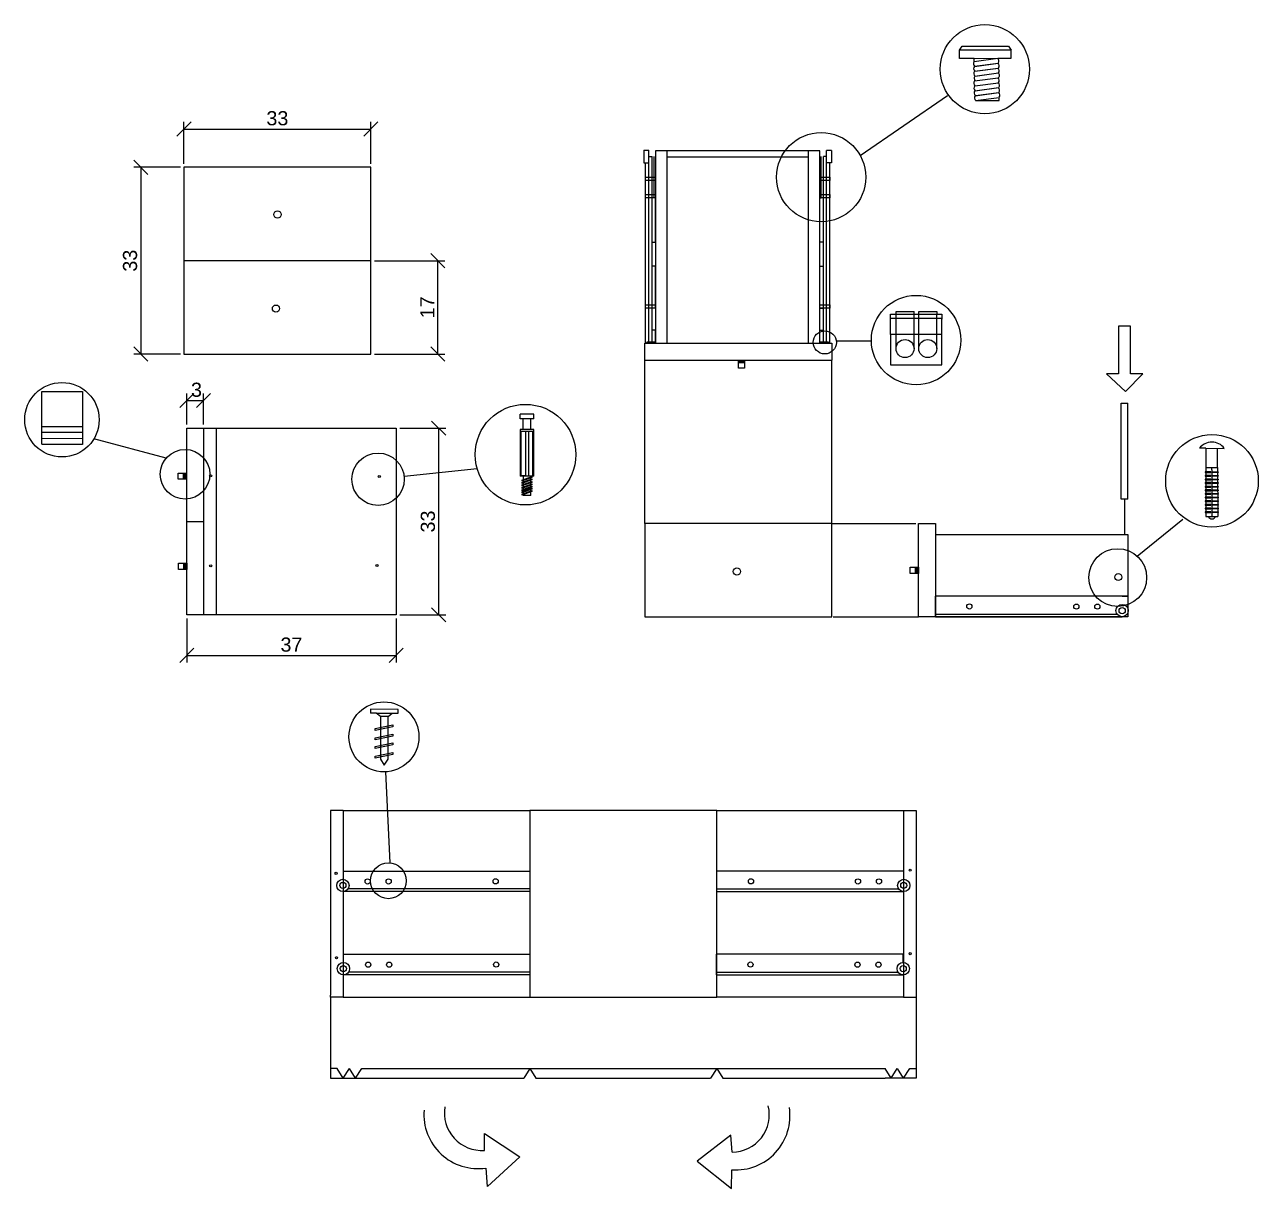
# Model space of a CAD drawing. Header units: inches. Extents: x -46 to 461, y -29 to 198.
# Drawn here: x 242.8 to 460.8, y -10.3 to 195.4 of the extents above; entities that cross this region are included whole.
import ezdxf

# ---------------------------------------------------------------- set-up
doc = ezdxf.new("R2010")
doc.units = ezdxf.units.IN
doc.header["$MEASUREMENT"] = 0
for name, color, linetype in [('Chiodi', 1, 'Continuous'), ('Kallax', 7, 'Continuous'), ('Livello 1', 7, 'Continuous'), ('Proiezioni', 3, 'Continuous'), ('Quote', 4, 'Continuous'), ('struttura', 7, 'Continuous')]:
    doc.layers.add(name, color=color, linetype=linetype)
doc.styles.get("Standard").update_dxf_attribs({"font": 'Arial.ttf'})
doc.dimstyles.new('ISO-25', dxfattribs={"dimtxt": 2.5, "dimasz": 2.5, "dimexe": 1.25, "dimexo": 0.625, "dimtad": 1, "dimdec": 0, "dimtxsty": 'Standard', "dimblk": 'OBLIQUE', "dimblk1": 'OBLIQUE', "dimblk2": 'OBLIQUE', "dimcen": 2.5, "dimadec": 0, "dimazin": 0, "dimtfac": 1, "dimtdec": 0, "dimtmove": 0, "dimatfit": 3, "dimfxl": 1, "dimarcsym": 1})

# ---------------------------------------------------------------- blocks, each defined once
blk = doc.blocks.new('_Oblique')
at = {"color": 0, "linetype": 'ByBlock', "lineweight": -2}
blk.add_line((-0.5, -0.5), (0.5, 0.5), dxfattribs=at)
blk = doc.blocks.new('*D7')
at = {"layer": 'Defpoints', "color": 0, "transparency": 16777216}
for p in [(271.47, 91.08), (308.47, 91.08), (308.47, 83.92)]:
    blk.add_point(p, dxfattribs=at)
at = {"layer": 'Quote', "color": 0, "lineweight": -2, "transparency": 16777216}
for p, q in [((271.47, 90.46), (271.47, 82.67)), ((308.47, 90.46), (308.47, 82.67)), ((271.47, 83.92), (308.47, 83.92))]:
    blk.add_line(p, q, dxfattribs=at)
at = {"layer": 'Quote', "color": 0, "lineweight": -2, "transparency": 16777216, "xscale": 2.5, "yscale": 2.5, "zscale": 2.5, "rotation": 180}
blk.add_blockref('_Oblique', (271.47, 83.92), dxfattribs=at)
at = {"layer": 'Quote', "color": 0, "lineweight": -2, "transparency": 16777216, "xscale": 2.5, "yscale": 2.5, "zscale": 2.5}
blk.add_blockref('_Oblique', (308.47, 83.92), dxfattribs=at)
at = {"layer": 'Quote', "color": 0, "transparency": 16777216, "insert": (289.97, 85.81), "char_height": 2.5, "attachment_point": 5}
blk.add_mtext('37', dxfattribs=at)
blk = doc.blocks.new('*D10')
at = {"layer": 'Defpoints', "color": 0, "transparency": 16777216}
for p in [(308.47, 124.08), (308.47, 91.08), (315.97, 91.08)]:
    blk.add_point(p, dxfattribs=at)
at = {"layer": 'Quote', "color": 0, "lineweight": -2, "transparency": 16777216}
for p, q in [((309.1, 124.08), (317.22, 124.08)), ((315.97, 124.08), (315.97, 91.08)), ((309.1, 91.08), (317.22, 91.08))]:
    blk.add_line(p, q, dxfattribs=at)
at = {"layer": 'Quote', "color": 0, "lineweight": -2, "transparency": 16777216, "xscale": 2.5, "yscale": 2.5, "zscale": 2.5}
for p, rotation in [((315.97, 124.08), 90), ((315.97, 91.08), 270)]:
    blk.add_blockref('_Oblique', p, dxfattribs=dict(at, rotation=rotation))
at = {"layer": 'Quote', "color": 0, "transparency": 16777216, "insert": (314.08, 107.58), "char_height": 2.5, "attachment_point": 5, "rotation": 90}
blk.add_mtext('33', dxfattribs=at)
blk = doc.blocks.new('*D11')
at = {"layer": 'Defpoints', "color": 0, "transparency": 16777216}
for p in [(303.98, 176.95), (270.98, 170.18), (303.98, 170.18)]:
    blk.add_point(p, dxfattribs=at)
at = {"layer": 'Quote', "color": 0, "lineweight": -2, "transparency": 16777216}
for p, q in [((270.98, 170.8), (270.98, 178.2)), ((270.98, 176.95), (303.98, 176.95)), ((303.98, 170.8), (303.98, 178.2))]:
    blk.add_line(p, q, dxfattribs=at)
at = {"layer": 'Quote', "color": 0, "lineweight": -2, "transparency": 16777216, "xscale": 2.5, "yscale": 2.5, "zscale": 2.5, "rotation": 180}
blk.add_blockref('_Oblique', (270.98, 176.95), dxfattribs=at)
at = {"layer": 'Quote', "color": 0, "lineweight": -2, "transparency": 16777216, "xscale": 2.5, "yscale": 2.5, "zscale": 2.5}
blk.add_blockref('_Oblique', (303.98, 176.95), dxfattribs=at)
at = {"layer": 'Quote', "color": 0, "transparency": 16777216, "insert": (287.48, 178.84), "char_height": 2.5, "attachment_point": 5}
blk.add_mtext('33', dxfattribs=at)
blk = doc.blocks.new('*D12')
at = {"layer": 'Defpoints', "color": 0, "transparency": 16777216}
for p in [(270.98, 170.18), (263.35, 137.18), (270.98, 137.18)]:
    blk.add_point(p, dxfattribs=at)
at = {"layer": 'Quote', "color": 0, "lineweight": -2, "transparency": 16777216}
for p, q in [((270.36, 170.18), (262.1, 170.18)), ((263.35, 170.18), (263.35, 137.18)), ((270.36, 137.18), (262.1, 137.18))]:
    blk.add_line(p, q, dxfattribs=at)
at = {"layer": 'Quote', "color": 0, "lineweight": -2, "transparency": 16777216, "xscale": 2.5, "yscale": 2.5, "zscale": 2.5}
for p, rotation in [((263.35, 170.18), 90), ((263.35, 137.18), 270)]:
    blk.add_blockref('_Oblique', p, dxfattribs=dict(at, rotation=rotation))
at = {"layer": 'Quote', "color": 0, "transparency": 16777216, "insert": (261.46, 153.68), "char_height": 2.5, "attachment_point": 5, "rotation": 90}
blk.add_mtext('33', dxfattribs=at)
blk = doc.blocks.new('*D13')
at = {"layer": 'Defpoints', "color": 0, "transparency": 16777216}
for p in [(274.44, 128.96), (271.47, 124.08), (274.44, 124.08)]:
    blk.add_point(p, dxfattribs=at)
at = {"layer": 'Quote', "color": 0, "lineweight": -2, "transparency": 16777216}
for p, q in [((271.47, 124.71), (271.47, 130.21)), ((271.47, 128.96), (274.44, 128.96)), ((274.44, 124.71), (274.44, 130.21))]:
    blk.add_line(p, q, dxfattribs=at)
at = {"layer": 'Quote', "color": 0, "lineweight": -2, "transparency": 16777216, "xscale": 2.5, "yscale": 2.5, "zscale": 2.5, "rotation": 180}
blk.add_blockref('_Oblique', (271.47, 128.96), dxfattribs=at)
at = {"layer": 'Quote', "color": 0, "lineweight": -2, "transparency": 16777216, "xscale": 2.5, "yscale": 2.5, "zscale": 2.5}
blk.add_blockref('_Oblique', (274.44, 128.96), dxfattribs=at)
at = {"layer": 'Quote', "color": 0, "transparency": 16777216, "insert": (273.19, 130.85), "char_height": 2.5, "attachment_point": 5}
blk.add_mtext('3', dxfattribs=at)
blk = doc.blocks.new('*D20')
at = {"layer": 'Defpoints', "color": 0, "transparency": 16777216}
for p in [(303.98, 153.68), (315.84, 153.68), (303.98, 137.18)]:
    blk.add_point(p, dxfattribs=at)
at = {"layer": 'Quote', "color": 0, "lineweight": -2, "transparency": 16777216}
for p, q in [((304.61, 153.68), (317.09, 153.68)), ((315.84, 137.18), (315.84, 153.68)), ((304.61, 137.18), (317.09, 137.18))]:
    blk.add_line(p, q, dxfattribs=at)
at = {"layer": 'Quote', "color": 0, "lineweight": -2, "transparency": 16777216, "xscale": 2.5, "yscale": 2.5, "zscale": 2.5}
for p, rotation in [((315.84, 153.68), 90), ((315.84, 137.18), 270)]:
    blk.add_blockref('_Oblique', p, dxfattribs=dict(at, rotation=rotation))
at = {"layer": 'Quote', "color": 0, "transparency": 16777216, "insert": (313.97, 145.43), "char_height": 2.5, "attachment_point": 5, "rotation": 90}
blk.add_mtext('17', dxfattribs=at)

msp = doc.modelspace()

# ---------------------------------------------------------------- linework, layer by layer
for p, q in [((352.24, 173.19), (352.24, 170.99)), ((352.24, 173.19), (353.13, 173.19)), ((353.13, 172.1), (353.13, 173.19)), ((384.49, 172.09), (384.49, 173.18)), ((385.38, 173.18), (384.49, 173.18)), ((385.38, 173.18), (385.38, 170.98)), ((352.24, 170.99), (353.14, 170.99)), ((385.38, 170.98), (384.48, 170.98)), ((386.19, 139.51), (392.37, 139.51)), ((403.72, 90.75), (403.73, 94.38)), ((436.72, 94.38), (403.73, 94.38)), ((403.72, 91.23), (435.76, 91.23)), ((403.72, 90.75), (436.72, 90.74)), ((299.05, 45.81), (332.05, 45.81)), ((365.14, 42.18), (365.14, 45.81)), ((398.14, 45.81), (365.14, 45.81)), ((398.14, 44.36), (398.14, 45.81)), ((332.05, 42.18), (299.05, 42.17)), ((332.05, 42.66), (300.01, 42.66)), ((365.14, 42.66), (397.18, 42.66)), ((365.14, 42.18), (398.14, 42.17)), ((299.15, 31.1), (332.15, 31.1)), ((365.04, 27.46), (365.04, 31.1)), ((398.04, 31.1), (365.04, 31.1)), ((398.04, 29.64), (398.04, 31.1)), ((332.15, 27.46), (299.15, 27.45)), ((332.15, 27.95), (300.11, 27.95)), ((365.04, 27.95), (397.08, 27.95)), ((365.04, 27.46), (398.04, 27.45))]:
    msp.add_line(p, q)
for centre, radius in [((400.32, 139.64), 7.9), ((384.19, 139.24), 2.04), ((409.73, 92.56), 0.459), ((428.63, 92.54), 0.459), ((432.34, 92.54), 0.459), ((436.72, 91.83), 1.09), ((436.72, 91.83), 0.547), ((299.05, 43.26), 1.09), ((299.05, 43.26), 0.547), ((303.43, 43.97), 0.459), ((307.14, 43.97), 0.459), ((326.04, 43.99), 0.459), ((371.15, 43.99), 0.459), ((390.05, 43.97), 0.459), ((393.76, 43.97), 0.459), ((398.14, 43.26), 1.09), ((398.14, 43.26), 0.547), ((299.15, 28.55), 1.09), ((299.15, 28.55), 0.547), ((303.53, 29.25), 0.459), ((307.24, 29.25), 0.459), ((326.14, 29.27), 0.459), ((371.05, 29.27), 0.459), ((389.95, 29.25), 0.459), ((393.66, 29.25), 0.459), ((398.04, 28.55), 1.09), ((398.04, 28.55), 0.547)]:
    msp.add_circle(centre, radius)
at = {"layer": 'Chiodi'}
for p, q in [((407.98, 190.91), (408.44, 191.6)), ((417.09, 190.91), (407.98, 190.91)), ((407.98, 189.4), (407.98, 190.91)), ((408.44, 191.6), (416.67, 191.6)), ((416.67, 191.6), (417.09, 190.91)), ((417.09, 189.46), (417.09, 190.91)), ((410.56, 189.4), (407.98, 189.4)), ((410.56, 188.89), (414.75, 189.46)), ((410.56, 189.4), (414.75, 189.46)), ((410.56, 188.89), (410.56, 189.4)), ((410.62, 188.02), (414.8, 188.6)), ((410.63, 187.16), (414.82, 187.73)), ((410.66, 188.03), (414.8, 188.6)), ((410.72, 187.16), (414.85, 187.73)), ((414.75, 189.46), (417.09, 189.46)), ((410.62, 185.44), (414.81, 186.01)), ((410.68, 186.29), (414.87, 186.87)), ((410.73, 186.3), (414.87, 186.87)), ((410.67, 184.57), (414.86, 185.14)), ((410.69, 183.71), (414.88, 184.28)), ((410.72, 184.58), (414.86, 185.14)), ((410.74, 182.84), (414.93, 183.42)), ((410.78, 183.71), (414.91, 184.28)), ((410.79, 182.85), (414.93, 183.42)), ((410.84, 181.98), (414.98, 182.55)), ((410.84, 181.98), (414.98, 181.98)), ((414.98, 181.98), (414.98, 182.55)), ((352.53, 168.45), (354.29, 168.45)), ((352.53, 167.88), (352.53, 168.45)), ((354.29, 167.88), (352.53, 167.88)), ((354.29, 168.45), (354.29, 167.88)), ((383.33, 168.45), (385.09, 168.45)), ((383.33, 167.88), (383.33, 168.45)), ((385.09, 167.88), (383.33, 167.88)), ((385.09, 168.45), (385.09, 168.45)), ((385.09, 168.45), (385.09, 168.45)), ((385.09, 168.45), (385.09, 167.88)), ((352.53, 165.36), (354.29, 165.36)), ((352.53, 164.8), (352.53, 165.36)), ((354.29, 164.8), (352.53, 164.8)), ((354.29, 165.36), (354.29, 164.8)), ((383.33, 165.36), (385.09, 165.36)), ((383.33, 164.8), (383.33, 165.36)), ((385.09, 164.8), (383.33, 164.8)), ((385.09, 165.36), (385.09, 164.8)), ((352.53, 145.85), (354.29, 145.85)), ((352.53, 145.29), (352.53, 145.85)), ((354.29, 145.29), (352.53, 145.29)), ((354.29, 145.85), (354.29, 145.29)), ((383.33, 145.85), (385.09, 145.85)), ((383.33, 145.29), (383.33, 145.85)), ((385.09, 145.29), (383.33, 145.29)), ((385.09, 145.85), (385.09, 145.29)), ((395.78, 143.51), (395.78, 144.25)), ((395.78, 144.25), (404.85, 144.25)), ((396.78, 144.25), (396.78, 144.69)), ((396.78, 144.69), (399.96, 144.69)), ((399.96, 144.25), (399.96, 144.69)), ((400.79, 144.25), (400.79, 144.69)), ((400.79, 144.69), (403.96, 144.69)), ((403.96, 144.69), (403.96, 144.25)), ((404.85, 144.25), (404.85, 143.51)), ((395.78, 143.51), (404.85, 143.51)), ((395.78, 140.65), (395.78, 135.28)), ((404.85, 140.65), (395.78, 140.65)), ((404.85, 135.28), (404.85, 140.65)), ((352.82, 139.11), (352.82, 139.32)), ((352.82, 139.32), (354.29, 139.32)), ((354.29, 139.32), (354.29, 139.1)), ((383.33, 139.1), (383.33, 139.31)), ((383.33, 139.31), (384.81, 139.31)), ((383.33, 139.1), (383.33, 139.1)), ((383.33, 139.1), (383.33, 139.1)), ((384.81, 139.31), (384.81, 139.09)), ((368.92, 134.67), (368.92, 136.1)), ((368.92, 136.1), (370.01, 136.09)), ((370.01, 135.92), (368.92, 135.93)), ((370.01, 135.76), (368.92, 135.76)), ((370.01, 135.6), (368.92, 135.61)), ((370.01, 136.09), (370.01, 134.67)), ((395.78, 135.28), (404.85, 135.28)), ((370.01, 134.67), (368.92, 134.67)), ((245.88, 121.24), (245.88, 130.55)), ((245.88, 130.55), (253.07, 130.54)), ((253.07, 130.54), (253.03, 121.17)), ((332.77, 126.54), (330.37, 126.54)), ((330.37, 125.71), (330.37, 126.54)), ((332.77, 125.71), (332.77, 126.54)), ((245.92, 124.4), (253.05, 124.39)), ((332.77, 125.71), (330.37, 125.71)), ((330.91, 123.85), (330.91, 125.71)), ((332.24, 123.85), (332.24, 125.71)), ((245.88, 123.37), (253.05, 123.36)), ((245.88, 122.3), (253.04, 122.28)), ((332.77, 123.85), (330.37, 123.85)), ((330.37, 123.85), (330.37, 115.58)), ((332.77, 123.46), (330.37, 123.46)), ((330.51, 123.46), (330.51, 115.67)), ((331.3, 123.46), (331.3, 115.67)), ((331.9, 115.67), (331.9, 123.46)), ((332.63, 115.67), (332.63, 123.46)), ((332.77, 115.58), (332.77, 123.85)), ((253.08, 121.17), (245.88, 121.19)), ((451.52, 120.52), (450.37, 120.52)), ((451.52, 120.52), (451.49, 108.47)), ((451.52, 120.52), (454.76, 120.51)), ((453.57, 117.14), (453.58, 120.51)), ((269.96, 115.04), (269.96, 116.14)), ((269.96, 116.14), (271.39, 116.13)), ((270.9, 115.05), (270.9, 116.13)), ((271.06, 115.04), (271.06, 116.13)), ((271.22, 115.04), (271.22, 116.13)), ((271.39, 116.14), (271.39, 115.04)), ((331.36, 115.67), (330.37, 115.67)), ((331.57, 115.58), (330.37, 115.58)), ((330.64, 114.91), (332.43, 115.55)), ((330.88, 115.58), (330.88, 112.19)), ((331.36, 115.67), (332.77, 115.67)), ((332.77, 115.58), (331.57, 115.58)), ((332.26, 112.19), (332.26, 115.58)), ((332.43, 115.55), (332.43, 115.37)), ((452.32, 116.35), (451.38, 116.35)), ((451.38, 116.35), (451.38, 116.22)), ((451.38, 116.22), (452.41, 116.22)), ((452.32, 115.7), (451.38, 115.7)), ((451.38, 115.7), (451.38, 115.57)), ((451.38, 115.57), (452.41, 115.57)), ((451.52, 117.12), (453.57, 117.13)), ((452.41, 116.35), (452.32, 116.35)), ((452.41, 115.7), (452.32, 115.7)), ((452.41, 116.22), (452.41, 116.35)), ((452.41, 115.57), (452.41, 115.7)), ((452.55, 116.72), (452.55, 117.13)), ((452.55, 116.74), (452.55, 108.47)), ((452.68, 116.35), (452.77, 116.35)), ((452.68, 116.22), (452.68, 116.35)), ((453.71, 116.22), (452.68, 116.22)), ((452.68, 115.7), (452.77, 115.7)), ((452.68, 115.57), (452.68, 115.7)), ((453.71, 115.57), (452.68, 115.57)), ((452.77, 116.35), (453.71, 116.35)), ((452.77, 115.7), (453.71, 115.7)), ((453.57, 117.14), (453.6, 108.45)), ((453.71, 116.35), (453.71, 116.22)), ((453.71, 115.7), (453.71, 115.57)), ((271.38, 115.04), (269.96, 115.04)), ((330.64, 114.47), (332.43, 115.11)), ((330.64, 114.91), (330.64, 114.72)), ((330.64, 114.04), (332.43, 114.68)), ((330.64, 114.47), (330.64, 114.28)), ((330.64, 114.28), (330.65, 114.28)), ((330.64, 114.04), (330.64, 113.85)), ((330.64, 113.2), (332.43, 113.84)), ((332.43, 113.66), (330.64, 113.02)), ((330.64, 112.81), (332.43, 113.45)), ((332.43, 115.37), (330.65, 114.73)), ((332.43, 114.93), (330.65, 114.28)), ((332.43, 114.5), (330.65, 113.86)), ((330.65, 113.61), (332.44, 114.25)), ((332.44, 114.07), (330.65, 113.42)), ((330.65, 113.61), (330.65, 113.42)), ((332.43, 115.11), (332.43, 114.93)), ((332.43, 114.68), (332.43, 114.5)), ((332.43, 113.84), (332.43, 113.66)), ((332.43, 113.45), (332.43, 113.27)), ((332.44, 114.25), (332.44, 114.07)), ((452.32, 115.06), (451.38, 115.06)), ((451.38, 115.06), (451.38, 114.93)), ((451.38, 114.93), (452.41, 114.93)), ((452.32, 114.45), (451.38, 114.45)), ((451.38, 114.45), (451.38, 114.32)), ((451.38, 114.32), (452.41, 114.32)), ((452.32, 113.79), (451.38, 113.79)), ((451.38, 113.79), (451.38, 113.67)), ((451.38, 113.67), (452.41, 113.67)), ((452.41, 115.06), (452.32, 115.06)), ((452.41, 114.45), (452.32, 114.45)), ((452.41, 113.79), (452.32, 113.79)), ((452.41, 114.93), (452.41, 115.06)), ((452.41, 114.32), (452.41, 114.45)), ((452.41, 113.67), (452.41, 113.79)), ((452.68, 115.06), (452.77, 115.06)), ((452.68, 114.93), (452.68, 115.06)), ((453.71, 114.93), (452.68, 114.93)), ((452.68, 114.45), (452.77, 114.45)), ((452.68, 114.32), (452.68, 114.45)), ((453.71, 114.32), (452.68, 114.32)), ((452.68, 113.79), (452.77, 113.79)), ((452.68, 113.67), (452.68, 113.79)), ((453.71, 113.67), (452.68, 113.67)), ((452.77, 115.06), (453.71, 115.06)), ((452.77, 114.45), (453.71, 114.45)), ((452.77, 113.79), (453.71, 113.79)), ((453.71, 115.06), (453.71, 114.93)), ((453.71, 114.45), (453.71, 114.32)), ((453.71, 113.79), (453.71, 113.67)), ((332.43, 113.27), (330.64, 112.62)), ((330.64, 113.2), (330.64, 113.01)), ((330.64, 112.44), (332.43, 113.09)), ((332.43, 112.9), (330.64, 112.26)), ((330.64, 112.81), (330.64, 112.62)), ((330.64, 112.44), (330.64, 112.26)), ((332.26, 112.19), (330.88, 112.19)), ((332.43, 113.09), (332.43, 112.9)), ((452.32, 113.15), (451.38, 113.15)), ((451.38, 113.15), (451.38, 113.03)), ((451.38, 113.03), (452.41, 113.03)), ((452.32, 112.55), (451.38, 112.55)), ((451.38, 112.55), (451.38, 112.42)), ((451.38, 112.42), (452.41, 112.42)), ((452.32, 111.9), (451.38, 111.9)), ((451.38, 111.9), (451.38, 111.77)), ((451.38, 111.77), (452.41, 111.77)), ((452.32, 111.26), (451.38, 111.26)), ((451.38, 111.26), (451.38, 111.13)), ((452.41, 113.15), (452.32, 113.15)), ((452.41, 112.55), (452.32, 112.55)), ((452.41, 111.9), (452.32, 111.9)), ((452.41, 111.26), (452.32, 111.26)), ((452.41, 113.03), (452.41, 113.15)), ((452.41, 112.42), (452.41, 112.55)), ((452.41, 111.77), (452.41, 111.9)), ((452.41, 111.13), (452.41, 111.26)), ((452.68, 113.15), (452.77, 113.15)), ((452.68, 113.03), (452.68, 113.15)), ((453.71, 113.03), (452.68, 113.03)), ((452.68, 112.55), (452.77, 112.55)), ((452.68, 112.42), (452.68, 112.55)), ((453.71, 112.42), (452.68, 112.42)), ((452.68, 111.9), (452.77, 111.9)), ((452.68, 111.77), (452.68, 111.9)), ((453.71, 111.77), (452.68, 111.77)), ((452.68, 111.26), (452.77, 111.26)), ((452.68, 111.13), (452.68, 111.26)), ((452.77, 113.15), (453.71, 113.15)), ((452.77, 112.55), (453.71, 112.55)), ((452.77, 111.9), (453.71, 111.9)), ((452.77, 111.26), (453.71, 111.26)), ((453.71, 113.15), (453.71, 113.03)), ((453.71, 112.55), (453.71, 112.42)), ((453.71, 111.9), (453.71, 111.77)), ((453.71, 111.26), (453.71, 111.13)), ((451.38, 111.13), (452.41, 111.13)), ((452.32, 110.6), (451.38, 110.6)), ((451.38, 110.6), (451.38, 110.47)), ((451.38, 110.47), (452.41, 110.47)), ((452.32, 109.94), (451.38, 109.94)), ((451.38, 109.94), (451.38, 109.82)), ((451.38, 109.82), (452.41, 109.82)), ((452.32, 109.31), (451.38, 109.31)), ((451.38, 109.31), (451.38, 109.18)), ((451.38, 109.18), (452.41, 109.18)), ((452.41, 110.6), (452.32, 110.6)), ((452.41, 109.94), (452.32, 109.94)), ((452.41, 109.31), (452.32, 109.31)), ((452.41, 110.47), (452.41, 110.6)), ((452.41, 109.82), (452.41, 109.94)), ((452.41, 109.18), (452.41, 109.31)), ((453.71, 111.13), (452.68, 111.13)), ((452.68, 110.6), (452.77, 110.6)), ((452.68, 110.47), (452.68, 110.6)), ((453.71, 110.47), (452.68, 110.47)), ((452.68, 109.94), (452.77, 109.94)), ((452.68, 109.82), (452.68, 109.94)), ((453.71, 109.82), (452.68, 109.82)), ((452.68, 109.31), (452.77, 109.31)), ((452.68, 109.18), (452.68, 109.31)), ((453.71, 109.18), (452.68, 109.18)), ((452.77, 110.6), (453.71, 110.6)), ((452.77, 109.94), (453.71, 109.94)), ((452.77, 109.31), (453.71, 109.31)), ((453.71, 110.6), (453.71, 110.47)), ((453.71, 109.94), (453.71, 109.82)), ((453.71, 109.31), (453.71, 109.18)), ((451.49, 108.47), (453.6, 108.45)), ((270.03, 99.1), (270.04, 100.19)), ((271.45, 99.1), (270.03, 99.1)), ((270.04, 100.19), (271.46, 100.19)), ((270.97, 99.11), (270.97, 100.19)), ((271.13, 99.1), (271.13, 100.19)), ((271.29, 99.1), (271.29, 100.19)), ((271.46, 100.2), (271.46, 99.1)), ((399.3, 98.42), (399.3, 99.52)), ((399.3, 99.52), (400.72, 99.51)), ((400.71, 98.42), (399.3, 98.42)), ((400.23, 98.43), (400.23, 99.52)), ((400.39, 98.42), (400.39, 99.52)), ((400.55, 98.42), (400.55, 99.51)), ((400.72, 99.52), (400.72, 98.42)), ((308.81, 74.36), (303.96, 74.39)), ((303.96, 74.39), (303.96, 73.72)), ((308.8, 73.69), (308.81, 74.36)), ((304.94, 73.71), (303.96, 73.72)), ((305.67, 73.1), (304.94, 73.71)), ((304.94, 73.71), (307.74, 73.69)), ((307.04, 73.1), (305.67, 73.1)), ((305.67, 73.1), (305.67, 65.58)), ((307.04, 73.1), (307.74, 73.69)), ((307.04, 65.55), (307.04, 73.1)), ((307.74, 73.69), (308.8, 73.69)), ((304.78, 70.97), (307.86, 71.63)), ((307.86, 71.27), (304.78, 70.63)), ((304.78, 70.63), (304.78, 70.97)), ((304.78, 69.32), (307.86, 69.98)), ((307.86, 71.63), (307.86, 71.27)), ((307.86, 69.98), (307.86, 69.62)), ((307.86, 69.62), (304.78, 68.98)), ((304.78, 68.98), (304.78, 69.32)), ((304.78, 67.79), (307.86, 68.45)), ((307.86, 68.09), (304.78, 67.45)), ((304.78, 67.45), (304.78, 67.79)), ((307.86, 68.45), (307.86, 68.09)), ((304.78, 66.11), (307.86, 66.78)), ((307.86, 66.42), (304.78, 65.77)), ((304.78, 65.77), (304.78, 66.11)), ((305.67, 65.58), (306.35, 64.53)), ((306.35, 64.53), (307.04, 65.55)), ((307.86, 66.78), (307.86, 66.42))]:
    msp.add_line(p, q, dxfattribs=at)
for centre, radius in [((287.5, 161.84), 0.632), ((287.23, 145.21), 0.632), ((398.36, 138.14), 1.59), ((402.37, 138.14), 1.59), ((275.69, 115.65), 0.185), ((305.49, 115.55), 0.185), ((275.7, 99.73), 0.185), ((305.08, 99.81), 0.185), ((368.66, 98.74), 0.632), ((436.03, 97.76), 0.62), ((399.28, 45.95), 0.185), ((297.85, 45.39), 0.185), ((297.91, 30.48), 0.185), ((399.27, 31.2), 0.185)]:
    msp.add_circle(centre, radius, dxfattribs=at)
for centre, radius, start, end in [((411.04, 188.51), 0.61, 141.5831, 231.9581), ((411.09, 187.64), 0.61, 141.5831, 231.9581), ((414.3, 189), 0.644, 320.9942, 45.7306), ((414.35, 188.14), 0.644, 320.9942, 45.7306), ((414.37, 187.27), 0.644, 320.9942, 45.7306), ((411.1, 185.06), 0.61, 141.5831, 231.9581), ((411.11, 186.78), 0.61, 141.5831, 231.9581), ((411.12, 185.92), 0.574, 140.0829, 233.8973), ((414.54, 186.46), 0.525, 300.9257, 50.8227), ((414.36, 185.55), 0.644, 320.9942, 45.7306), ((411.15, 184.19), 0.61, 141.5831, 231.9581), ((411.16, 183.33), 0.61, 141.5831, 231.9581), ((414.41, 184.69), 0.644, 320.9942, 45.7306), ((414.43, 183.82), 0.644, 320.9942, 45.7306), ((414.48, 182.96), 0.644, 320.9942, 45.7306), ((411.22, 182.46), 0.61, 141.5831, 231.9581), ((452.56, 118.9), 2.72, 36.124, 143.5465), ((452.59, 108.76), 0.709, 204.6442, 334.116)]:
    msp.add_arc(centre, radius, start, end, dxfattribs=at)
at = {"layer": 'Kallax'}
for p, q in [((267.86, 118.8), (255.05, 122.19)), ((309.89, 115.58), (322.79, 116.92)), ((436.72, 94.38), (437.73, 94.38)), ((437.73, 94.38), (436.72, 94.38)), ((307.43, 47.25), (306.65, 63.35))]:
    msp.add_line(p, q, dxfattribs=at)
for centre, radius in [((249.42, 125.57), 6.58), ((331.31, 119.4), 8.89), ((271.17, 115.92), 4.39), ((305.27, 115.05), 4.63), ((306.31, 69.51), 6.18), ((307.09, 44.09), 3.17)]:
    msp.add_circle(centre, radius, dxfattribs=at)
at = {"layer": 'Livello 1'}
for p, q in [((352.53, 139.09), (352.53, 170.99)), ((353.13, 139.09), (353.13, 172.1)), ((353.13, 172.1), (353.69, 172.1)), ((353.69, 139.09), (353.69, 172.09)), ((354.07, 164.81), (354.07, 172.09)), ((383.55, 164.8), (383.55, 172.09)), ((383.94, 139.09), (383.94, 172.09)), ((384.49, 172.09), (383.94, 172.09)), ((384.49, 139.09), (384.49, 172.09)), ((385.09, 139.09), (385.09, 170.98)), ((354.29, 164.81), (354.07, 164.81)), ((354.29, 156.94), (354.29, 164.81)), ((383.33, 156.94), (383.33, 164.8)), ((383.33, 164.8), (383.55, 164.8)), ((353.69, 156.94), (354.29, 156.94)), ((383.94, 156.94), (383.33, 156.94)), ((353.69, 155.59), (353.69, 155.59)), ((383.94, 155.59), (383.94, 155.59)), ((354.29, 152.73), (353.69, 152.73)), ((354.29, 145.29), (354.29, 152.73)), ((383.33, 145.29), (383.33, 152.73)), ((383.33, 152.73), (383.94, 152.73)), ((354.29, 145.29), (353.69, 145.29)), ((383.33, 145.29), (383.94, 145.29)), ((354.29, 141.38), (353.69, 141.38)), ((354.29, 139.1), (354.29, 141.38)), ((383.33, 139.1), (383.33, 141.38)), ((383.33, 141.38), (383.94, 141.38)), ((353.13, 139.09), (352.53, 139.09)), ((353.69, 139.09), (353.13, 139.09)), ((383.94, 139.09), (384.49, 139.09)), ((384.49, 139.09), (385.09, 139.09))]:
    msp.add_line(p, q, dxfattribs=at)
at = {"layer": 'Livello 1', "color": 7, "lineweight": 25, "true_color": 0xffffff}
msp.add_lwpolyline([(453.6, 108.54), (453.6, 108.47)], dxfattribs=at)
at = {"layer": 'Proiezioni'}
for p, q in [((396.78, 138.22), (396.78, 144.25)), ((399.96, 138.18), (399.96, 144.25)), ((400.79, 138.13), (400.79, 144.25)), ((403.96, 138.13), (403.96, 144.25)), ((395.78, 140.65), (395.78, 143.51)), ((404.85, 143.51), (404.85, 143.34)), ((404.85, 140.65), (404.85, 143.34)), ((438.22, 142.11), (436.1, 142.11)), ((436.1, 142.1), (436.1, 133.69)), ((438.22, 133.69), (438.22, 142.11)), ((352.42, 107.21), (352.42, 136.1)), ((385.42, 107.21), (385.42, 136.1)), ((436.1, 133.69), (433.93, 133.69)), ((433.93, 133.69), (437.33, 130.53)), ((437.33, 130.53), (440.39, 133.69)), ((440.39, 133.69), (438.22, 133.69)), ((437.15, 111.51), (437.15, 105.29)), ((385.42, 107.21), (400.25, 107.22)), ((385.66, 90.72), (400.72, 90.72)), ((296.85, 23.49), (296.85, 10.91)), ((400.34, 23.49), (400.34, 10.91)), ((324.05, -3.57), (324.05, -0.58)), ((324.05, -0.58), (330.31, -4.7)), ((367.6, -0.88), (361.67, -5.45)), ((367.82, -3.86), (367.6, -0.88)), ((330.31, -4.7), (324.62, -9.96)), ((361.67, -5.45), (367.72, -10.28)), ((324.62, -9.96), (324.34, -6.69)), ((367.72, -10.28), (367.77, -7))]:
    msp.add_line(p, q, dxfattribs=at)
for centre, radius, start, end in [((322.93, 2.78), 9.57, 175.4485, 278.4206), ((323.59, 3.02), 6.6, 170.4939, 273.9729), ((368.47, 2.55), 9.57, 265.8037, 8.7757), ((367.79, 2.74), 6.6, 270.2513, 13.7304)]:
    msp.add_arc(centre, radius, start, end, dxfattribs=at)
at = {"layer": 'struttura'}
for p, q in [((390.42, 172.27), (405.88, 182.88)), ((383.33, 173.1), (354.29, 173.1)), ((354.29, 173.1), (354.29, 139.1)), ((356.29, 173.1), (356.29, 139.1)), ((381.33, 139.1), (381.33, 173.1)), ((383.33, 139.1), (383.33, 173.1)), ((270.98, 170.18), (270.98, 137.18)), ((303.98, 170.18), (270.98, 170.18)), ((303.98, 137.18), (303.98, 170.18)), ((381.33, 171.97), (356.29, 171.97)), ((303.98, 153.68), (270.98, 153.68)), ((352.42, 136.1), (352.42, 139.1)), ((352.42, 139.1), (385.42, 139.1)), ((383.33, 139.1), (383.94, 139.1)), ((385.42, 139.1), (385.42, 136.1)), ((270.98, 137.18), (303.98, 137.18)), ((352.42, 136.1), (385.42, 136.1)), ((352.42, 136.1), (355.42, 136.1)), ((436.56, 111.51), (436.56, 128.51)), ((436.56, 127.33), (436.56, 128.51)), ((436.56, 128.51), (437.73, 128.51)), ((437.73, 111.51), (437.73, 128.5)), ((271.47, 124.08), (308.47, 124.08)), ((271.47, 91.08), (271.47, 124.08)), ((271.47, 124.08), (271.47, 124.08)), ((274.44, 124.08), (274.44, 91.08)), ((276.69, 124.08), (276.69, 91.08)), ((308.47, 124.08), (308.47, 91.08)), ((436.56, 111.51), (436.56, 112.68)), ((437.73, 111.51), (436.56, 111.51)), ((271.47, 107.58), (274.44, 107.58)), ((352.42, 107.21), (352.42, 90.71)), ((385.42, 107.21), (352.42, 107.21)), ((385.42, 90.71), (385.42, 107.21)), ((400.72, 90.72), (400.72, 107.22)), ((400.72, 107.22), (403.72, 107.22)), ((403.72, 107.22), (403.72, 90.74)), ((439.38, 101.43), (447.42, 108)), ((403.73, 105.29), (437.73, 105.29)), ((437.73, 105.29), (437.73, 90.74)), ((275.47, 91.08), (271.47, 91.08)), ((308.47, 91.08), (275.47, 91.08)), ((352.42, 90.71), (385.42, 90.71)), ((403.72, 90.74), (400.72, 90.74)), ((437.73, 90.74), (403.72, 90.74)), ((296.85, 56.49), (296.85, 23.84)), ((299.1, 56.49), (296.85, 56.49)), ((299.1, 56.49), (332.1, 56.49)), ((299.1, 56.49), (299.1, 23.49)), ((332.1, 56.49), (332.1, 23.49)), ((365.1, 56.49), (332.1, 56.49)), ((365.1, 23.49), (365.1, 56.49)), ((365.1, 56.49), (398.1, 56.49)), ((398.1, 56.49), (398.1, 23.49)), ((398.1, 56.49), (400.34, 56.49)), ((400.34, 56.49), (400.34, 23.49)), ((296.85, 23.49), (296.85, 23.84)), ((299.1, 23.49), (296.85, 23.49)), ((299.1, 23.49), (332.1, 23.49)), ((332.1, 23.49), (365.1, 23.49)), ((398.1, 23.49), (365.1, 23.49)), ((398.1, 23.49), (400.34, 23.49)), ((296.85, 10.91), (296.85, 9.19)), ((298.03, 10.91), (296.85, 10.91)), ((299.1, 9.19), (298.03, 10.91)), ((299.1, 9.19), (300.2, 10.91)), ((301.28, 9.19), (300.22, 10.9)), ((301.28, 9.19), (302.38, 10.91)), ((302.38, 10.91), (394.84, 10.91)), ((332.1, 10.91), (331, 9.19)), ((332.1, 10.91), (333.16, 9.2)), ((365.1, 10.91), (364, 9.19)), ((365.1, 10.91), (365.1, 10.91)), ((365.1, 10.91), (366.16, 9.2)), ((395.9, 9.2), (394.83, 10.92)), ((395.9, 9.2), (397, 10.92)), ((398.1, 9.19), (397.03, 10.91)), ((398.1, 9.19), (399.2, 10.91)), ((399.2, 10.91), (400.34, 10.91)), ((400.34, 10.91), (400.34, 9.19)), ((296.85, 9.19), (299.1, 9.19)), ((299.1, 9.19), (331, 9.19)), ((333.16, 9.2), (364, 9.19)), ((366.16, 9.2), (394.83, 9.2)), ((399.19, 9.19), (394.83, 9.22)), ((400.34, 9.19), (399.19, 9.19))]:
    msp.add_line(p, q, dxfattribs=at)
for centre, radius in [((412.46, 187.52), 7.88), ((383.55, 168.45), 7.88), ((452.59, 114.75), 8.18), ((435.94, 97.67), 5.11)]:
    msp.add_circle(centre, radius, dxfattribs=at)

# ---------------------------------------------------------------- dimensions: what is measured, and where the dimension line sits
at = {"layer": 'Quote'}
for base, p1, p2, picture, middle in [((303.98, 176.95), (270.98, 170.18), (303.98, 170.18), '*D11', (287.48, 178.84)), ((308.47, 83.92), (271.47, 91.08), (308.47, 91.08), '*D7', (289.97, 85.81))]:
    dim = msp.add_linear_dim(base=base, p1=p1, p2=p2, dimstyle='ISO-25', dxfattribs=at)
    dim.commit()
    dim.dimension.update_dxf_attribs({"geometry": picture, "text_midpoint": middle})
for base, p1, p2, picture, middle in [((263.35, 137.18), (270.98, 170.18), (270.98, 137.18), '*D12', (261.46, 153.68)), ((315.84095251, 153.67918786), (303.98488949, 137.17918786), (303.98488949, 153.67918786), '*D20', (313.96595251, 145.42918786)), ((315.97, 91.08), (308.47, 124.08), (308.47, 91.08), '*D10', (314.08, 107.58))]:
    dim = msp.add_linear_dim(base=base, p1=p1, p2=p2, angle=90, dimstyle='ISO-25', dxfattribs=at)
    dim.commit()
    dim.dimension.update_dxf_attribs({"geometry": picture, "text_midpoint": middle})
dim = msp.add_linear_dim(base=(274.44, 128.96), p1=(271.47, 124.08), p2=(274.44, 124.08), dimstyle='ISO-25', dxfattribs=at)
dim.commit()
dim.dimension.update_dxf_attribs({"geometry": '*D13', "text_midpoint": (273.19, 128.96), "dimtype": 160})

doc.saveas('drawing.dxf')
